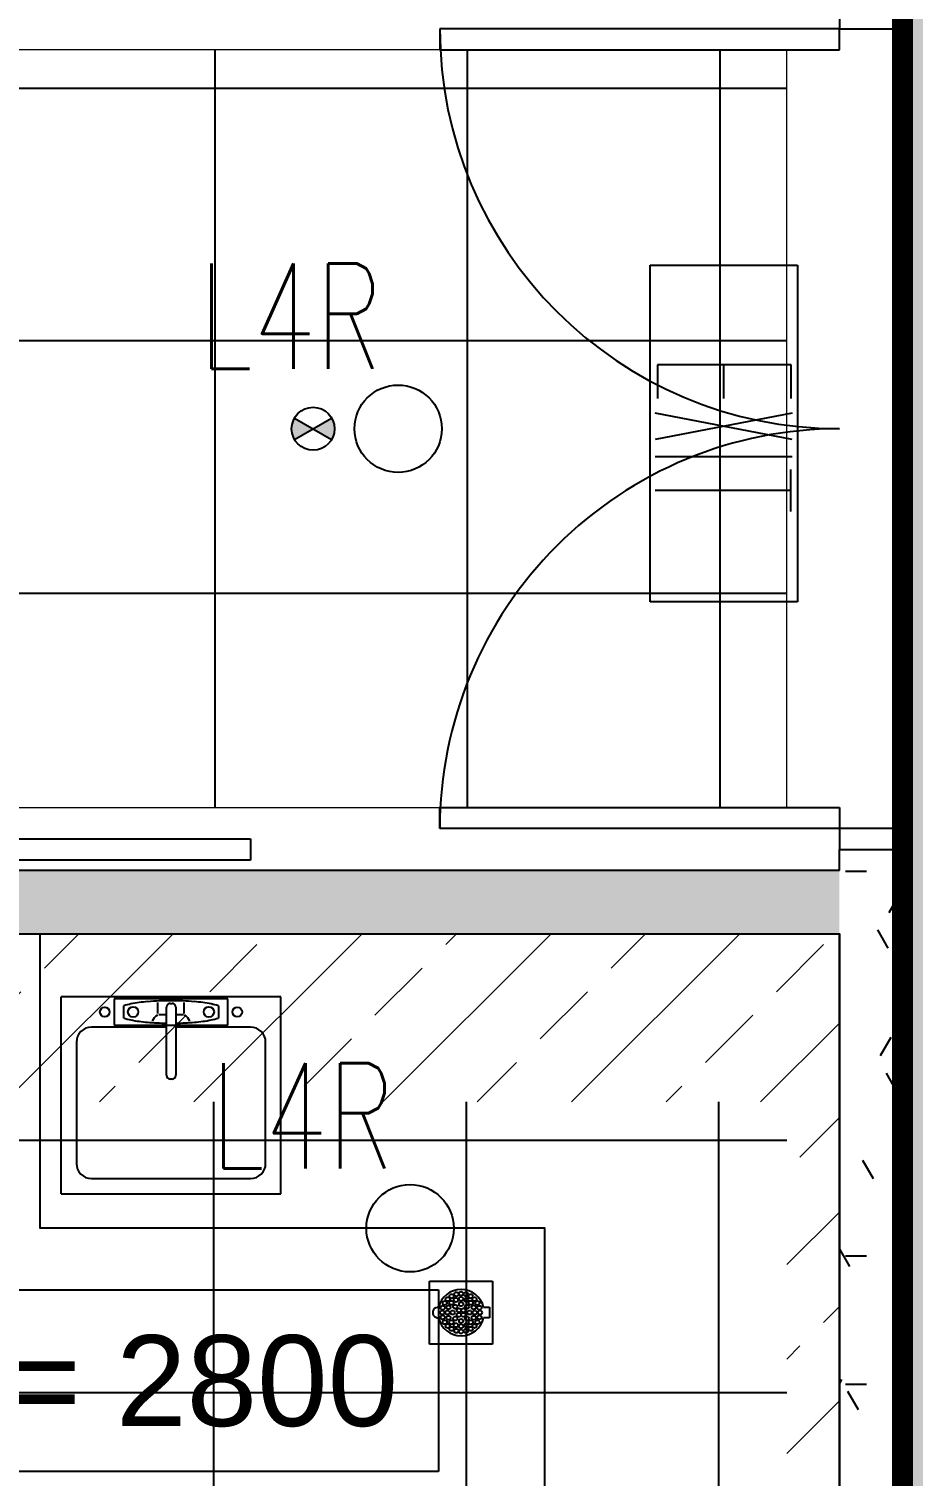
# Model space of a CAD drawing. Header units: millimetres. Extents: x -92759 to 184353, y -15225 to 86714.
# Drawn here: x 80724 to 82826, y 48502 to 51941 of the extents above; entities that cross this region are included whole.
import ezdxf

# ---------------------------------------------------------------- set-up
doc = ezdxf.new("R2010")
doc.units = ezdxf.units.MM
doc.linetypes.add('HIDDEN', pattern=[0.375, 0.25, -0.125])
for name, color, linetype in [('0-1', 9, 'Continuous'), ('A-_DOOR----_E', 8, 'Continuous'), ('A-_FLOR----_E', 8, 'Continuous'), ('A-_FURT----_E-1', 8, 'Continuous'), ('A-_SANIFIXR_E', 8, 'Continuous'), ('A-_WALL----_H-1', 9, 'Continuous'), ('A-_WALLPRTN_E', 8, 'Continuous'), ('A-PATT-CONC', 8, 'Continuous'), ('E-_LIGT----_E-', 3, 'Continuous'), ('E-legend', 1, 'Continuous'), ('HF Text', 7, 'Continuous'), ('M-_SANIFIXR_E', 9, 'Continuous')]:
    doc.layers.add(name, color=color, linetype=linetype)
for name, color, linetype, true_color in [('A-_DETA----_ED-2', 1, 'Continuous', 0xff0000), ('A-_FURN--1', 7, 'Continuous', 0xaaaaaa), ('E-_LIGT----_E', 1, 'Continuous', 0xff0000)]:
    doc.layers.add(name, color=color, linetype=linetype, true_color=true_color)
doc.layers.add('HFI 9MM FPB', color=94, linetype='Continuous', lineweight=5)
doc.styles.add('Arial_4', font='arial.ttf', dxfattribs={"height": 1.8})
doc.styles.add('Simplex', font='simplex_.ttf', dxfattribs={"width": 0.7, "height": 450})
pattern_1 = [(0, (-11670.95, 40338.29), (609.6, 152.4), [50.292, -406.908, 50.292, -406.908, -2438.4]), (0, (-11670.95, 40338.29), (609.6, 152.4), [-914.4, 50.292, -864.108, 50.292, -406.908, -1066.8]), (0, (-11670.95, 40338.29), (609.6, 152.4), [-2286, 50.292, -254.508, 50.292, -711.708]), (120, (-11442.35, 40414.49), (-436.7823, 451.7291), [50.292, -406.908, 50.292, -406.908, -2438.4]), (120, (-11442.35, 40414.49), (-436.7823, 451.7291), [-914.4, 50.292, -864.108, 50.292, -406.908, -1066.8]), (120, (-11442.35, 40414.49), (-436.7823, 451.7291), [-2286, 50.292, -254.508, 50.292, -711.708]), (240, (-11366.15, 40719.29), (-172.8177, -604.1291), [50.292, -406.908, 50.292, -406.908, -2438.4]), (240, (-11366.15, 40719.29), (-172.8177, -604.1291), [-914.4, 50.292, -864.108, 50.292, -406.908, -1066.8]), (240, (-11366.15, 40719.29), (-172.8177, -604.1291), [-2286, 50.292, -254.508, 50.292, -711.708])]

# ---------------------------------------------------------------- blocks, each defined once
blk = doc.blocks.new('IDA - Exit Sign - IDA - Exit Sign - One Side-7541936-BLK8_RHH_2ND STOREY PLAN')
at = {"layer": 'A-_DETA----_ED-2'}
for p, q in [((-163.9, -115.1), (-163.9, -432.5)), ((-83.9, -115.1), (-163.9, -115.1)), ((-48.9, -112.8), (14, -437.8)), ((14, -112.8), (-48.9, -437.8)), ((55.1, -112.8), (55.1, -437.8)), ((185.1, -115.3), (85.1, -115.3)), ((135.1, -115.3), (135.1, -437.8)), ((-83.9, -275), (-163.9, -275)), ((-163.9, -432.5), (-83.9, -432.5))]:
    blk.add_line(p, q, dxfattribs=at)
at = {"layer": 'E-_LIGT----_E'}
for p, q in [((-400, -450), (-400, -100)), ((-400, -100), (400, -100)), ((400, -100), (400, -450)), ((400, -450), (-400, -450))]:
    blk.add_line(p, q, dxfattribs=at)
blk = doc.blocks.new('IDA - F - Double - Swing - 2000L X 2200H - TD-01-10522688-BLK8_RHH_2ND STOREY PLAN')
at = {"layer": 'A-_DOOR----_E'}
for p, q in [((-950, 1025), (-900, 1025)), ((-950, 75), (-950, 1025)), ((-900, 1025), (-900, 75)), ((950, 1025), (900, 1025)), ((900, 1025), (900, 75)), ((950, 75), (950, 1025)), ((-950, 75), (-1000, 75)), ((-900, 75), (-950, 75)), ((-950, -75), (-950, 75)), ((900, 75), (950, 75)), ((1000, 75), (950, 75)), ((950, 75), (950, -75)), ((-1000, -75), (-950, -75)), ((950, -75), (1000, -75))]:
    blk.add_line(p, q, dxfattribs=at)
for centre, start, end in [((-950, 75), 360, 90), ((-950, 75), 0, 90), ((950, 75), 90, 180), ((950, 75), 90, 180)]:
    blk.add_arc(centre, 950, start, end, dxfattribs=at)
blk = doc.blocks.new('One-Pane_Sliding_Door_4854 - B8-SD04 1100x2200-10511347-BLK8_RHH_2ND STOREY PLAN')
at = {"layer": 'A-_DOOR----_E'}
for p, q in [((-1650, -150), (-1650, -100)), ((-1650, -100), (-550, -100)), ((-550, -100), (-550, -150)), ((-550, -150), (-1650, -150))]:
    blk.add_line(p, q, dxfattribs=at)
blk = doc.blocks.new('IDA - Floor Trap Cover - Floor Trap Cover-9516591-BLK8_RHH_2ND STOREY PLAN')
at = {"layer": 'M-_SANIFIXR_E'}
for p, q in [((-75, -75), (-75, 75)), ((-75, 75), (75, 75)), ((75, 75), (75, -75)), ((-12.5, 53.6), (-12.5, 67.5)), ((-12.5, 67.5), (12.5, 67.5)), ((12.5, 67.5), (12.5, 53.6)), ((75, -75), (-75, -75))]:
    blk.add_line(p, q, dxfattribs=at)
for centre in [(-31.8, 31.8), (-22.7, 38.8), (-12.4, 30), (-11.3, 43.5), (0, 45), (0, 32.5), (11.4, 43.5), (12.4, 30), (22.8, 38.8), (31.8, 31.8), (-45, 0), (-43.5, 11.4), (-38.8, 22.8), (-32.5, 0), (-30, 12.4), (-23, 23), (-20, 0), (-14.1, 14.1), (-5.3, 5.3), (0, 20), (5.3, 5.3), (14.1, 14.1), (20, 0), (23, 23), (30, 12.4), (32.5, 0), (38.8, 22.7), (43.5, 11.3), (45, 0), (-43.5, -11.3), (-38.8, -22.7), (-31.8, -31.8), (-30, -12.4), (-23, -23), (-22.8, -38.8), (-14.1, -14.1), (-12.4, -30), (-5.3, -5.3), (0, -20), (0, -32.5), (5.3, -5.3), (12.4, -30), (14.1, -14.1), (22.7, -38.8), (23, -23), (30, -12.4), (31.8, -31.8), (38.8, -22.8), (43.5, -11.4), (-11.4, -43.5), (0, -45), (11.3, -43.5)]:
    blk.add_circle(centre, 5, dxfattribs=at)
for centre, radius, start, end in [((0, 0), 55, 103.1366, 256.95), ((0, 0), 55, 283.05, 76.8634), ((0, -55), 12.5, 173.475, 6.525)]:
    blk.add_arc(centre, radius, start, end, dxfattribs=at)
blk = doc.blocks.new('1599_FURN_RHH_BLK8 _NEW__2ND STY_dwg-10261561-BLK8_RHH_2ND STOREY PLAN')
at = {"layer": 'A-_FURN--1', "flags": 128}
blk.add_lwpolyline([(-9549.8, -29550.1), (-7649.8, -29550.1), (-7649.8, -34550.1), (-9549.8, -34550.1), (-9549.8, -33850.1), (-8349.8, -33850.1), (-8349.8, -30250.1), (-9549.8, -30250.1)], close=True, dxfattribs=at)
at = {"layer": 'A-_SANIFIXR_E'}
for p, q in [((-9499.8, -30168.1), (-9499.8, -29700.1)), ((-8977.8, -29700.1), (-9499.8, -29700.1)), ((-9373.8, -29704.6), (-9373.8, -29767.6)), ((-9103.8, -29704.6), (-9373.8, -29704.6)), ((-9103.8, -29767.6), (-9103.8, -29704.6)), ((-8977.8, -30168.1), (-8977.8, -29700.1)), ((-9351.3, -29750.6), (-9351.3, -29721.6)), ((-9270, -29739.8), (-9270, -29713.9)), ((-9268, -29742.2), (-9249.7, -29742.2)), ((-9249.7, -29886.7), (-9249.7, -29724.7)), ((-9240.7, -29715.7), (-9236.2, -29715.7)), ((-9227.2, -29724.7), (-9227.2, -29886.7)), ((-9227, -29742.2), (-9209.5, -29742.2)), ((-9207.6, -29739.8), (-9207.6, -29713.9)), ((-9126.3, -29721.6), (-9126.3, -29750.6)), ((-9249.7, -29772.1), (-9427.8, -29772.1)), ((-9373.8, -29767.6), (-9103.8, -29767.6)), ((-9049.8, -29772.1), (-9227.2, -29772.1)), ((-9463.8, -29808.1), (-9463.8, -30096.1)), ((-9013.8, -30096.1), (-9013.8, -29808.1)), ((-9236.2, -29895.7), (-9240.7, -29895.7)), ((-9427.8, -30132.1), (-9049.8, -30132.1)), ((-9499.8, -30168.1), (-8977.8, -30168.1))]:
    blk.add_line(p, q, dxfattribs=at)
for centre, radius in [((-9396.3, -29736.1), 11.4), ((-9328.8, -29736.1), 12.3), ((-9148.8, -29736.1), 12.3), ((-9081.3, -29736.1), 11.4)]:
    blk.add_circle(centre, radius, dxfattribs=at)
for centre, radius, start, end in [((-9265.6, -30064), 353.6, 94.6876, 101.1975), ((-9238.8, -30390.9), 681.5, 90, 94.6876), ((-9238.8, -30390.9), 681.5, 85.3124, 90), ((-9212, -30064), 353.6, 78.8025, 85.3124), ((-9305.6, -29861.8), 147.4, 101.1975, 108.0457), ((-9258.8, -29766.3), 25.7, 118.4413, 161.9853), ((-9240.7, -29724.7), 9, 90, 180), ((-9236.2, -29724.7), 9, 0, 90), ((-9218.7, -29766.3), 25.7, 18.0147, 61.5587), ((-9171.9, -29861.8), 147.4, 71.9543, 78.8025), ((-9427.8, -29808.1), 36, 90, 180), ((-9305.6, -29610.4), 147.4, 251.9543, 258.8025), ((-9265.6, -29408.2), 353.6, 258.8025, 265.3124), ((-9238.8, -29081.3), 681.5, 265.3124, 269.0787), ((-9238.8, -29081.3), 681.5, 270.9704, 274.6876), ((-9212, -29408.2), 353.6, 274.6876, 281.1975), ((-9171.9, -29610.4), 147.4, 281.1975, 288.0457), ((-9049.8, -29808.1), 36, 0, 90), ((-9240.7, -29886.7), 9, 180, 270), ((-9236.2, -29886.7), 9, 270, 0), ((-9427.8, -30096.1), 36, 180, 270), ((-9049.8, -30096.1), 36, 270, 0)]:
    blk.add_arc(centre, radius, start, end, dxfattribs=at)
blk = doc.blocks.new('A$C3019c3af')
at = {"layer": 'A-_WALL----_H-1'}
h = blk.add_hatch(dxfattribs=at)
h.set_pattern_fill('FP_8', color=256, style=0, pattern_type=2)
h.set_pattern_definition(pattern_1)
h.paths.add_polyline_path([(-50, 12050), (100, 12050), (100, 17250), (-50, 17250), (-50, 13404.3)])
h.paths.add_polyline_path([(100, 19250), (100, 19300), (-50, 19300), (-50, 19250), (25, 19250)])
h.paths.add_polyline_path([(100, 19450), (100, 21500), (-50, 21500), (-50, 19450), (25, 19450)])
h.paths.add_polyline_path([(25, 23100), (100, 23100), (100, 23200), (-50, 23200), (-50, 23100)])
h = blk.add_hatch(dxfattribs=at)
h.set_pattern_fill('FP_8', color=256, style=0, pattern_type=2)
h.set_pattern_definition(pattern_1)
h.paths.add_polyline_path([(-3650, 17050), (-3650, 17200), (-6400, 17200), (-6400, 17050), (-3750, 17050)])
h.paths.add_polyline_path([(-25250, 17050), (-25250, 17200), (-27900, 17200), (-27900, 17050), (-27750, 17050)])
h.paths.add_polyline_path([(-23900, 17050), (-21400, 17050), (-21400, 17200), (-24150, 17200), (-24150, 17050), (-24050, 17050)])
h.paths.add_polyline_path([(-2550, 17050), (-50, 17050), (-50, 17200), (-2550, 17200), (-2550, 17125)])
h.paths.add_polyline_path([(-18850, 17050), (-8950, 17050), (-8950, 17200), (-18850, 17200), (-18850, 17125)])
h.paths.add_polyline_path([(-7750, 17050), (-7500, 17050), (-7500, 17200), (-7850, 17200), (-7850, 17050)])
h.paths.add_polyline_path([(-20300, 17050), (-19950, 17050), (-19950, 17200), (-20300, 17200), (-20300, 17125)])
at = {"layer": 'A-_FLOR----_E'}
for p, q in [((-1024.4, 16074.6), (-1024.4, 16224.6)), ((-1024.4, 16224.6), (-874.4, 16224.6)), ((-874.4, 16224.6), (-874.4, 16074.6)), ((-874.4, 16074.6), (-1024.4, 16074.6))]:
    blk.add_line(p, q, dxfattribs=at)
at = {"layer": 'A-_WALLPRTN_E'}
for p, q in [((-50, 17200), (-50, 17250)), ((-50, 17250), (100, 17250)), ((100, 11900), (100, 17250)), ((-50, 17200), (-2550, 17200)), ((-2550, 17050), (-50, 17050)), ((-50, 12050), (-50, 17050))]:
    blk.add_line(p, q, dxfattribs=at)
at = {"layer": 'M-_SANIFIXR_E'}
for p, q in [((-1900, 16432), (-1900, 16900)), ((-1378, 16900), (-1900, 16900)), ((-1774, 16895.5), (-1774, 16832.5)), ((-1504, 16895.5), (-1774, 16895.5)), ((-1670.2, 16860.3), (-1670.2, 16886.2)), ((-1607.8, 16860.3), (-1607.8, 16886.2)), ((-1504, 16832.5), (-1504, 16895.5)), ((-1378, 16432), (-1378, 16900)), ((-1751.5, 16849.5), (-1751.5, 16878.5)), ((-1668.3, 16857.9), (-1650, 16857.9)), ((-1650, 16713.4), (-1650, 16875.4)), ((-1641, 16884.4), (-1636.5, 16884.4)), ((-1627.5, 16875.4), (-1627.5, 16713.4)), ((-1627.2, 16857.9), (-1609.8, 16857.9)), ((-1526.5, 16878.5), (-1526.5, 16849.5)), ((-1650, 16828), (-1828, 16828)), ((-1774, 16832.5), (-1504, 16832.5)), ((-1450, 16828), (-1627.5, 16828)), ((-1864, 16792), (-1864, 16504)), ((-1414, 16504), (-1414, 16792)), ((-1636.5, 16704.4), (-1641, 16704.4)), ((-1828, 16468), (-1450, 16468)), ((-1900, 16432), (-1378, 16432))]:
    blk.add_line(p, q, dxfattribs=at)
for centre, radius in [((-1796.5, 16864), 11.4), ((-1729, 16864), 12.3), ((-1549, 16864), 12.3), ((-1481.5, 16864), 11.4)]:
    blk.add_circle(centre, radius, dxfattribs=at)
for centre, radius, start, end in [((-1665.8, 16536.1), 353.6, 94.6876, 101.1975), ((-1639, 16209.2), 681.5, 90, 94.6876), ((-1639, 16209.2), 681.5, 85.3124, 90), ((-1612.2, 16536.1), 353.6, 78.8025, 85.3124), ((-1705.8, 16738.3), 147.4, 101.1975, 108.0457), ((-1659, 16833.8), 25.7, 118.4413, 161.9853), ((-1641, 16875.4), 9, 90, 180), ((-1636.5, 16875.4), 9, 0, 90), ((-1619, 16833.8), 25.7, 18.0147, 61.5587), ((-1572.2, 16738.3), 147.4, 71.9543, 78.8025), ((-1828, 16792), 36, 90, 180), ((-1705.8, 16989.7), 147.4, 251.9543, 258.8025), ((-1665.8, 17191.9), 353.6, 258.8025, 265.3124), ((-1639, 17518.8), 681.5, 265.3124, 269.0787), ((-1639, 17518.8), 681.5, 270.9704, 274.6876), ((-1612.2, 17191.9), 353.6, 274.6876, 281.1975), ((-1572.2, 16989.7), 147.4, 281.1975, 288.0457), ((-1450, 16792), 36, 0, 90), ((-1641, 16713.4), 9, 180, 270), ((-1636.5, 16713.4), 9, 270, 0), ((-1828, 16504), 36, 180, 270), ((-1450, 16504), 36, 270, 0)]:
    blk.add_arc(centre, radius, start, end, dxfattribs=at)
at = {"layer": 'A-_DOOR----_E'}
for name, p, rotation in [('IDA - F - Double - Swing - 2000L X 2200H - TD-01-10522688-BLK8_RHH_2ND STOREY PLAN', (25, 18250), 89.99999999999993), ('One-Pane_Sliding_Door_4854 - B8-SD04 1100x2200-10511347-BLK8_RHH_2ND STOREY PLAN', (-3100, 17125), 180)]:
    blk.add_blockref(name, p, dxfattribs=dict(at, rotation=rotation))
at = {"layer": 'A-_FURT----_E-1', "rotation": 269.9999999999973}
blk.add_blockref('IDA - Exit Sign - IDA - Exit Sign - One Side-7541936-BLK8_RHH_2ND STOREY PLAN', (-50, 18238.3), dxfattribs=at)
at = {"layer": 'M-_SANIFIXR_E'}
blk.add_blockref('1599_FURN_RHH_BLK8 _NEW__2ND STY_dwg-10261561-BLK8_RHH_2ND STOREY PLAN', (7599.8, 46600.1), dxfattribs=at)
at = {"layer": 'M-_SANIFIXR_E', "rotation": 269.9999999999997}
blk.add_blockref('IDA - Floor Trap Cover - Floor Trap Cover-9516591-BLK8_RHH_2ND STOREY PLAN', (-949.4, 16149.6), dxfattribs=at)
blk = doc.blocks.new('RCP_B8L2')
at = {"layer": 'A-PATT-CONC'}
h = blk.add_hatch(dxfattribs=at)
h.set_pattern_fill('ANSI37', color=256, scale=189, angle=45)
h.set_pattern_definition([(90, (-397693.07, -168427.3), (-600.075, 0), []), (180, (-397693.07, -168427.3), (-6e-14, -600.075), [])])
h.paths.add_polyline_path([(-370093.1, -168427.3), (-397693.1, -168427.3), (-397693.1, -170227.3), (-370093.1, -170227.3)])
h = blk.add_hatch(dxfattribs=at)
h.set_pattern_fill('ANSI37', color=256, scale=189, angle=45)
h.set_pattern_definition([(90, (-373093.07, -170927.3), (-600.075, 0), []), (180, (-373093.07, -170927.3), (-6e-14, -600.075), [])])
h.paths.add_polyline_path([(-373093.1, -170927.3), (-370093.1, -170927.3), (-370093.1, -175127.3), (-373093.1, -175127.3)])
at = {"layer": 'HFI 9MM FPB'}
h = blk.add_hatch(dxfattribs=at)
h.set_pattern_fill('ANSI33', color=256, scale=50)
h.set_pattern_definition([(45, (-381589.02, -647239), (-224.5064, 224.5064), []), (45, (-381364.5, -647239), (-224.5064, 224.5064), [158.75, -79.375])])
h.paths.add_polyline_path([(-397818.1, -145727.3), (-400118.1, -145727.3), (-400118.1, -175677.3), (-397818.1, -175677.3), (-397818.1, -149677.3), (-369818.1, -149677.3), (-369818.1, -175677.3), (-400118.1, -175677.3), (-400118.1, -180477.3), (-377418.1, -180477.3), (-377418.1, -194177.3), (-377868.1, -194177.3), (-377868.1, -197377.3), (-373818.1, -197377.3), (-373818.1, -196977.3), (-373218.1, -196977.3), (-373218.1, -197377.3), (-372328.1, -197377.3), (-372328.1, -187777.3), (-373518.1, -187777.3), (-373518.1, -183977.3), (-369718.1, -183977.3), (-369718.1, -184377.3), (-367302.1, -184377.3), (-367302.1, -183227.3), (-367418.1, -183227.3), (-367418.1, -174577.3), (-365018.1, -174577.3), (-365018.1, -174045.3), (-364918.1, -174045.3), (-364918.1, -173009.3), (-365018.1, -173009.3), (-365018.1, -172877.3), (-367418.1, -172877.3), (-367418.1, -161227.3), (-365818.1, -161227.3), (-365818.1, -161927.3), (-362518.1, -161927.3), (-362518.1, -160193), (-362518.1, -159277.3), (-362718.1, -159277.3), (-362718.1, -157677.3), (-364168.1, -157677.3), (-364168.1, -158127.3), (-364455.6, -158127.3), (-365318.1, -158127.3), (-365318.1, -158827.3), (-366818.1, -158827.3), (-366818.1, -159277.3), (-367418.1, -159277.3), (-367418.1, -145307.3), (-369018.1, -145307.3), (-369018.1, -145557.3), (-369818.1, -145557.3), (-369818.1, -147877.3), (-377418.1, -147877.3), (-377418.1, -145557.7), (-379668.1, -145557.7), (-379668.1, -147877.3), (-394868.1, -147877.3), (-394868.1, -146527.3), (-397818.1, -146527.3)])
h.paths.add_polyline_path([(-399868.1, -146002.3), (-398068.1, -146002.3), (-398068.1, -175402.3), (-399868.1, -175402.3)], flags=16)
h.paths.add_polyline_path([(-379218.1, -147877.3), (-379218.1, -146077.3), (-378018.1, -146077.3), (-378018.1, -147877.3), (-369818.1, -147877.3), (-369818.1, -149677.3), (-397818.1, -149677.3), (-397818.1, -147877.3), (-397818.1, -146677.3), (-396618.1, -146677.3), (-395418.1, -146677.3), (-395418.1, -147877.3)], flags=16)
h.paths.add_polyline_path([(-369518.1, -175677.3), (-367718.1, -175677.3), (-367718.1, -145677.3), (-369518.1, -145677.3)], flags=16)
h.paths.add_polyline_path([(-366468.1, -159177.3), (-366468.1, -160977.3), (-365268.1, -160977.3), (-365268.1, -161577.3), (-362868.1, -161577.3), (-362868.1, -159177.3)], flags=16)
h.paths.add_polyline_path([(-376718.1, -196977.3), (-373718.1, -196977.3), (-373718.1, -187977.3), (-373718.1, -187977.3), (-373718.1, -183777.3), (-367718.1, -183777.3), (-367718.1, -175977.3), (-399518.1, -175977.3), (-399518.1, -180177.3), (-376718.1, -180177.3)], flags=16)
h = blk.add_hatch(dxfattribs=at)
h.set_pattern_fill('ANSI33', color=256, scale=50)
h.set_pattern_definition([(45, (-581589.02, -147239), (-224.5064, 224.5064), []), (45, (-581364.5, -147239), (-224.5064, 224.5064), [158.75, -79.375])])
h.paths.add_polyline_path([(-373093.1, -170927.3), (-370093.1, -170927.3), (-370093.1, -175127.3), (-373093.1, -175127.3)], flags=16)
h.paths.add_polyline_path([(-373668.1, -175077.3), (-373668.1, -170527.3), (-369968.1, -170527.3), (-369968.1, -175527.3), (-373218.1, -175527.3), (-373218.1, -175077.3)])
blk.add_lwpolyline([(-397818.1, -149677.3), (-369818.1, -149677.3), (-369818.1, -175677.3), (-400118.1, -175677.3)], dxfattribs=at)
blk.add_lwpolyline([(-370093.1, -168427.3), (-397693.1, -168427.3), (-397693.1, -170227.3), (-370093.1, -170227.3)], close=True, dxfattribs=at)
at = {"layer": 'HF Text', "insert": (-372383, -171481.5), "char_height": 215.85, "width": 1353.585, "attachment_point": 1, "style": 'Arial_4', "bg_fill": 16, "box_fill_scale": 1.5, "bg_fill_color": 256, "bg_fill_transparency": 0}
blk.add_mtext('CH= 2800', dxfattribs=at)
blk = doc.blocks.new('A$C020d881d')
at = {"layer": 'E-legend', "lineweight": 25}
blk.add_circle((818.7, 172), 103.8, dxfattribs=at)
at = {"layer": 'E-legend', "lineweight": 25, "style": 'Simplex', "width": 0.7}
blk.add_text('L4R', height=250, dxfattribs=at).set_placement((345.2, 314.3))
blk = doc.blocks.new('Power Craft')
at = {"layer": 'E-legend', "lineweight": 25}
h = blk.add_hatch(color=256, dxfattribs=at)
h.dxf.hatch_style = 1
h.paths.add_polyline_path([(-589422.5, -94267.5), (-589466.5, -94242.1, 0.131652), (-589473.4, -94267.5, 0.131652), (-589466.5, -94293)])
h = blk.add_hatch(color=256, dxfattribs=at)
h.dxf.hatch_style = 1
h.paths.add_polyline_path([(-589378.4, -94242.1), (-589422.5, -94267.5), (-589378.4, -94293, 0.131652), (-589371.6, -94267.5, 0.131652)])
for p, q in [((-589466.5, -94242.1), (-589378.4, -94293)), ((-589466.5, -94293), (-589378.4, -94242.1))]:
    blk.add_line(p, q, dxfattribs=at)
blk.add_circle((-589422.5, -94267.5), 50.9, dxfattribs=at)
blk = doc.blocks.new('EL_B8_L2_R4')
at = {"color": 6, "linetype": 'HIDDEN', "ltscale": 20, "const_width": 50}
blk.add_lwpolyline([(-7500, -27300), (-7500, -34700), (-37800, -34700), (-37800, -39445), (-37800, -39500), (-15100, -39500), (-15100, -56400), (-11500, -56400), (-11500, -56000), (-10900, -56000), (-10900, -56400), (-10010, -56400), (-10010, -46800), (-11200, -46800), (-11200, -43000), (-7400, -43000), (-7400, -43400), (-5100, -43400), (-5100, -33600), (-2700, -33600), (-2712.5, -31900), (-5100, -31900), (-5100, -27300), (-7500, -27300)], dxfattribs=at)
at = {"color": 7}
blk.add_blockref('Power Craft', (580521.2, 65917.5), dxfattribs=at)
at = {"layer": 'E-_LIGT----_E-', "ltscale": 0.5}
for p in [(-9517.8, -28522), (-9489.4, -30422)]:
    blk.add_blockref('A$C020d881d', p, dxfattribs=at)

msp = doc.modelspace()

# ---------------------------------------------------------------- block references
at = {"layer": '0-1'}
msp.add_blockref('A$C3019c3af', (82701.1, 32741.2), dxfattribs=at)
at = {"layer": 'A-PATT-CONC'}
msp.add_blockref('RCP_B8L2', (452619.1, 220318.5), dxfattribs=at)
at = {"layer": 'E-legend', "color": 7}
msp.add_blockref('EL_B8_L2_R4', (90301.1, 79341.2), dxfattribs=at)

doc.saveas('drawing.dxf')
